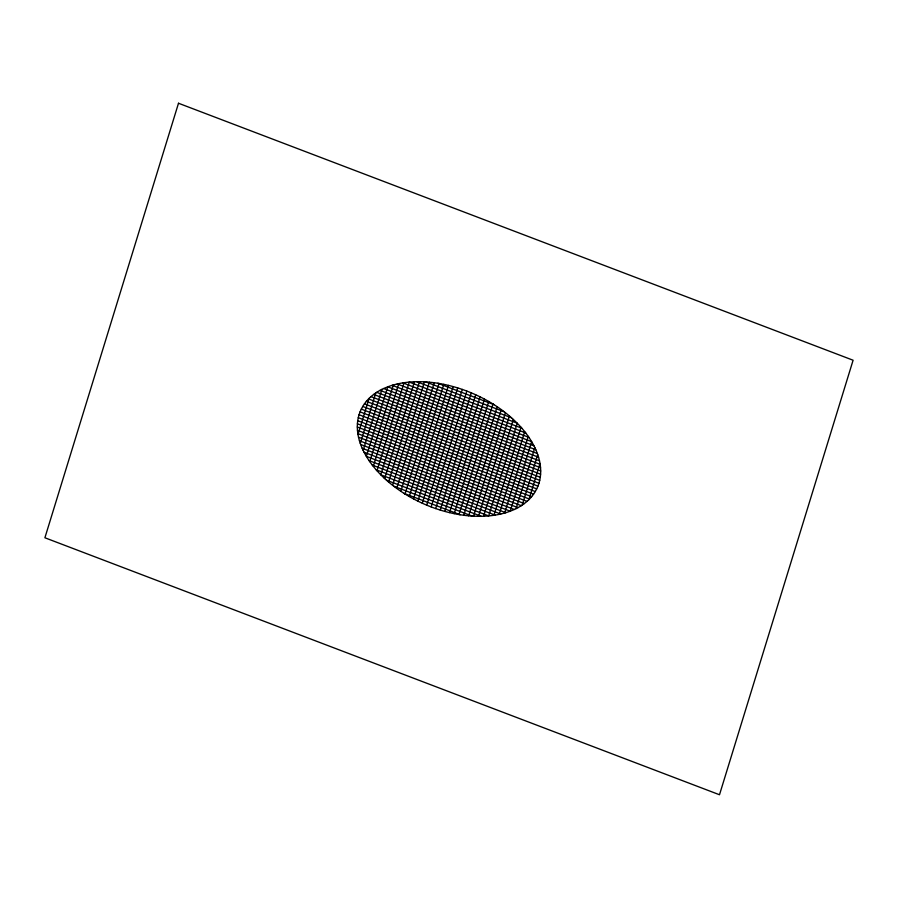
<?xml version="1.0" encoding="UTF-8"?>
<svg xmlns="http://www.w3.org/2000/svg" width="898" height="898" viewBox="0 0 898 898"><rect width="100%" height="100%" fill="white"/><g stroke="black" fill="none" stroke-linecap="round" stroke-linejoin="round"><path stroke-width="1.35" d="M357.988 434.542L369.112 398.353M360.289 443.421L375.813 392.909M363.162 450.392L381.931 389.35M369.763 461.628L393.324 384.984M373.321 466.388L398.757 383.637M377.003 470.754L404.066 382.705M384.647 478.544L414.405 381.773M388.598 482.046L419.456 381.695M392.617 485.324L424.428 381.841M396.692 488.389L429.345 382.2M400.834 491.273L434.205 382.739M405.02 493.99L439.01 383.457M409.264 496.527L443.758 384.333M413.563 498.918L448.461 385.377M417.896 501.14L453.12 386.578M422.284 503.217L457.733 387.925M426.707 505.147L462.29 389.418M431.186 506.932L466.814 391.068M435.71 508.582L471.293 392.853M440.267 510.075L475.716 394.783M444.88 511.422L480.104 396.86M449.539 512.623L484.437 399.082M454.242 513.667L488.736 401.473M458.99 514.543L492.98 404.01M463.795 515.261L497.166 406.727M468.655 515.8L501.309 409.611M473.572 516.159L505.383 412.676M478.544 516.305L509.402 415.954M483.595 516.227L513.353 419.456M493.934 515.295L520.997 427.246M499.243 514.363L524.679 431.612M504.676 513.016L528.237 436.372M516.069 508.65L534.838 447.608M522.187 505.091L537.711 454.579M528.888 499.647L540.012 463.458M437.831 383.266L494.012 404.661M425.82 381.919L504.238 411.789M416.762 381.706L511.523 417.806M402.865 382.885L521.85 428.211M397.23 383.974L525.7 432.915M392.224 385.298L528.933 437.382M383.682 388.52L533.917 445.756M380.011 390.361L535.803 449.707M376.689 392.325L537.341 453.524M373.691 394.424L538.564 457.228M370.975 396.624L539.496 460.82M368.539 398.936L540.147 464.311M366.362 401.339L540.54 467.69M364.431 403.842L540.697 470.99M362.747 406.435L540.596 474.189M361.288 409.118L540.282 477.298M360.053 411.879L539.72 480.329M359.054 414.73L538.946 483.27M358.28 417.671L537.947 486.121M357.718 420.702L536.712 488.882M357.404 423.811L535.253 491.565M357.303 427.01L533.569 494.158M357.46 430.31L531.638 496.661M357.853 433.689L529.461 499.064M358.504 437.18L527.025 501.376M359.436 440.772L524.309 503.576M360.659 444.476L521.311 505.675M362.197 448.293L517.989 507.639M364.083 452.244L514.318 509.48M369.067 460.618L505.776 512.702M372.3 465.085L500.77 514.026M376.15 469.789L495.135 515.115M386.477 480.194L481.238 516.294M393.762 486.211L472.18 516.081M403.988 493.339L460.169 514.734M178.5 103.248L44.9 537.767L719.5 794.752L853.1 360.233L178.5 103.248M387.734 386.825L366.35 456.352L510.266 511.175L531.65 441.648L387.734 386.825M409.286 382.088L380.786 474.795L488.714 515.912L517.214 423.205L409.286 382.088M383.828 477.77A96.389 60.402 23.3 0 0 537.442 487.311A96.389 60.402 23.3 0 0 425.719 381.919A96.389 60.402 23.3 0 0 383.828 477.77"/></g></svg>
